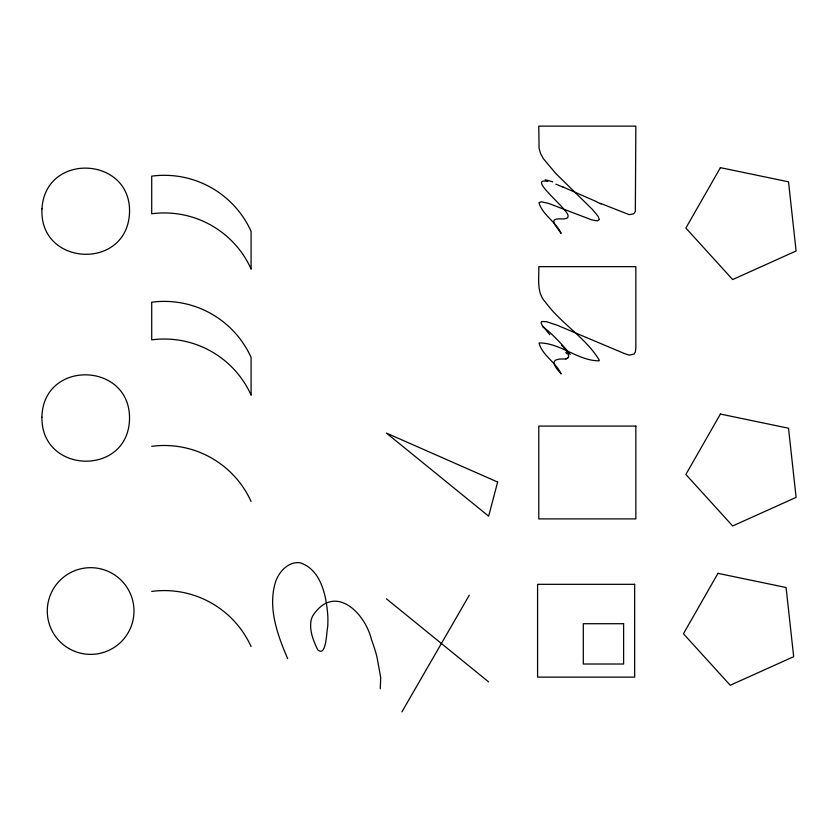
<?xml version="1.0" encoding="UTF-8"?>
<svg xmlns="http://www.w3.org/2000/svg" width="838" height="838" viewBox="0 0 838 838"><rect width="100%" height="100%" fill="white"/><g stroke="black" fill="none" stroke-linecap="round" stroke-linejoin="round"><path stroke-width="1.26" d="M568.049 357.302L567.703 358.308M380.263 688.773L380.703 677.586L376.953 656.887A173.435 173.435 0 0 0 371.548 639.876C364.97 612.274 334.561 583.039 312.962 615.469A20.458 20.458 0 0 0 310.982 620.937C309.358 630.972 313.485 640.923 317.728 649.806C326.558 657.788 326.464 630.951 327.689 626.908A108.458 108.458 0 0 0 327.836 616.181C326.432 596.478 321.415 569.651 300.035 562.759C288.178 561.334 278.771 571.904 275.409 582.295C267.689 608.032 277.504 635.026 287.654 658.637M401.905 711.871L469.301 595.179M566.289 359.104C550.964 358.056 551.09 362.938 561.135 373.947C555.992 362.299 542.018 355.197 539.054 342.972C559.763 342.553 578.335 360.979 599.055 360.822L599.338 360.277C586.034 337.819 560.926 323.562 545.454 302.162C536.257 292.462 539.222 278.635 538.782 266.662L635.853 266.662L635.833 347.854L635.372 351.908L634.125 353.992L629.223 355.165L624.457 353.552L557.197 325.217L546.449 321.687L541.62 321.509L541.034 322.599L542.071 325.238L549.801 334.666M547.759 181.479C525.478 176.787 569.955 210.191 568.028 216.33L567.693 217.786C563.639 220.352 558.255 217.503 554.169 220.006L553.698 221.871L554.746 224.553L561.135 233.414C555.94 221.819 542.416 214.811 538.928 202.66L541.516 201.801L548.607 203.414L591.827 219.902L597.358 220.876L599.369 219.608L598.007 216.152L592.351 209.385L555.751 173.456L543.37 158.675L540.573 153.574L539.085 148.399L538.782 126.129L635.853 126.129L635.34 211.48L633.675 213.826L629.223 214.643L600.364 203.33M555.877 184.182L558.653 185.25M563.105 187.042L596.97 201.853M386.444 598.824L488.638 681.902M565.839 352.431L566.708 353.73M545.14 179.835A46.394 6.756 28.7 0 1 552.734 181.919M559.208 185.596A42.822 3.729 25.3 0 1 563.597 187.377M601.15 203.917A57.445 3.593 24.3 0 1 597.536 202.356M567.347 358.151A10.245 3.404 16.7 0 1 565.545 358.664M567.965 354.181A13.942 5.049 32.4 0 1 568.384 357.512M561.512 345.193A19.169 4.808 43 0 1 568.562 354.107M542.919 326.998A22.647 2.305 46.5 0 1 555.542 337.934A22.647 2.305 46.5 0 1 570.228 354.453M151.709 446.329A95.239 95.239 0 0 1 251.096 501.512M151.709 591.419A95.239 95.239 0 0 1 251.096 646.601M41.963 208.851C38.988 266.159 126.287 270.936 129.481 213.554C132.456 156.245 45.147 151.479 41.963 208.851M41.91 417.209C41.02 474.287 128.371 476.812 129.534 418.801C130.424 361.733 43.073 359.198 41.91 417.209M497.657 482.039L488.638 516.177L386.444 433.11L497.657 482.039M720.397 167.652L685.872 228.062L732.663 279.557L796.1 250.981L788.516 181.815L720.397 167.652M720.397 414.056L685.872 474.476L732.663 525.971L796.1 497.384L788.516 428.218L720.397 414.056M717.967 573.349L683.441 633.758L730.233 685.264L793.67 656.678L786.086 587.511L717.967 573.349M635.853 426.092L538.782 426.092L538.782 518.89L635.853 518.89L635.853 426.092M634.659 584.327L537.587 584.327L537.587 677.125L634.659 677.125L634.659 584.327M623.608 623.713L583.3 623.713L583.3 664.021L623.608 664.021L623.608 623.713M251.096 268.967L251.096 231.33A95.239 95.239 0 0 0 151.709 176.148L151.709 213.784A95.239 95.239 0 0 1 251.096 268.967M251.096 395.044L251.096 357.407A95.239 95.239 0 0 0 151.709 302.225L151.709 339.861A95.239 95.239 0 0 1 251.096 395.044M68.706 648.423A43.346 43.346 0 0 0 133.986 611.331A43.346 43.346 0 0 0 69.219 573.339A43.346 43.346 0 0 0 68.706 648.423"/></g></svg>
